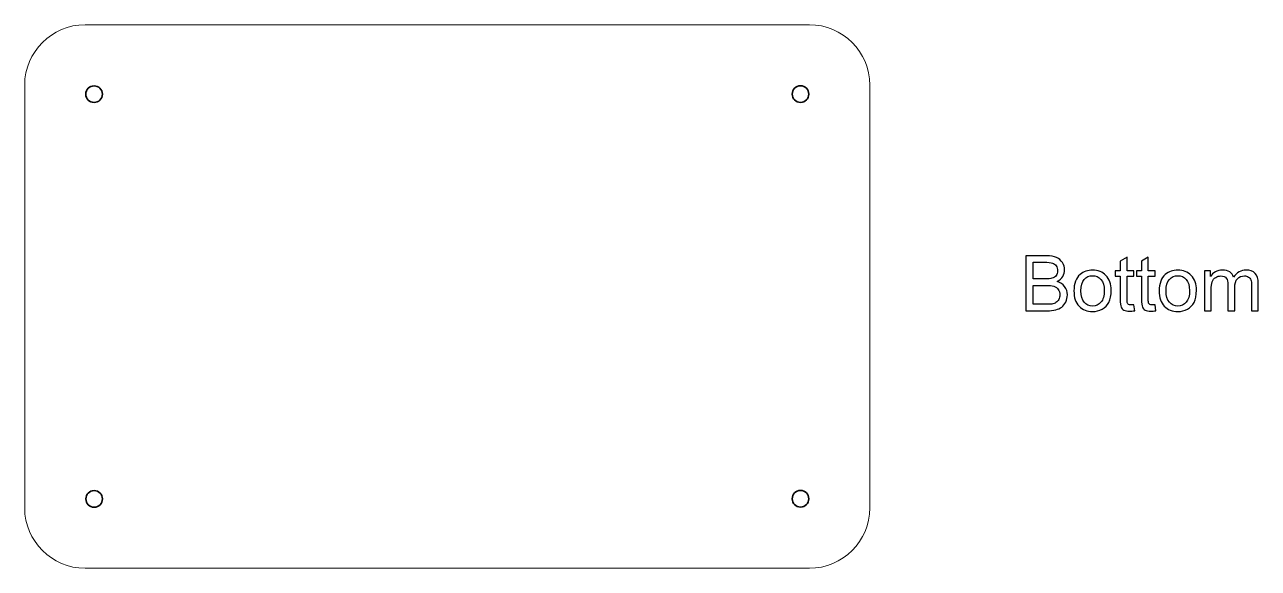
# Model space of a CAD drawing. Header units: millimetres. Extents: x 198 to 2216, y -826 to 151.
# Drawn here: x 250.6 to 659.3, y -444.3 to -264.3 of the extents above; entities that cross this region are included whole.
import ezdxf

# ---------------------------------------------------------------- set-up
doc = ezdxf.new("R2010")
doc.units = ezdxf.units.MM
doc.header["$MEASUREMENT"] = 0
doc.layers.add('Layer 1', color=7, linetype='Continuous')

msp = doc.modelspace()

# ---------------------------------------------------------------- linework, layer by layer
at = {"layer": 'Layer 1', "color": 250, "lineweight": 35}
for centre in [(273.5758, -287.31), (507.6253, -287.27), (273.6152, -421.335), (507.6253, -421.2695)]:
    msp.add_ellipse(centre, major_axis=(0, 2.75), ratio=1, dxfattribs=at)
at = {"layer": 'Layer 1', "color": 250, "lineweight": 18}
msp.add_open_spline([(270.5953, -264.3065), (270.5953, -264.3065), (510.5952, -264.3065), (510.5952, -264.3065), (521.5952, -264.3065), (530.5952, -273.3065), (530.5952, -284.3064), (530.5952, -284.3064), (530.5952, -424.3066), (530.5952, -424.3066), (530.5952, -435.3065), (521.5952, -444.3065), (510.5952, -444.3065), (510.5952, -444.3065), (270.5953, -444.3065), (270.5953, -444.3065), (259.5952, -444.3065), (250.5952, -435.3065), (250.5952, -424.3066), (250.5952, -424.3066), (250.5952, -284.3064), (250.5952, -284.3064), (250.5952, -273.3065), (259.5952, -264.3065), (270.5953, -264.3065)], degree=3, knots=[0, 0, 0, 0, 0.125, 0.125, 0.125, 0.25, 0.25, 0.25, 0.375, 0.375, 0.375, 0.5, 0.5, 0.5, 0.625, 0.625, 0.625, 0.75, 0.75, 0.75, 0.875, 0.875, 0.875, 1, 1, 1, 1], dxfattribs=at)
at = {"layer": 'Layer 1', "color": 250}
for points, knots in [([(582.2857, -359.0247), (582.2857, -359.0247), (582.2857, -340.8383), (582.2857, -340.8383), (582.2857, -340.8383), (589.1098, -340.8383), (589.1098, -340.8383), (590.4984, -340.8383), (591.6117, -341.0203), (592.4542, -341.3886), (593.2924, -341.7569), (593.9485, -342.3242), (594.4227, -343.0904), (594.901, -343.8524), (595.1381, -344.6525), (595.1381, -345.4907), (595.1381, -346.2654), (594.9264, -346.9978), (594.5073, -347.6836), (594.0882, -348.3694), (593.4532, -348.924), (592.6023, -349.3473), (593.703, -349.669), (594.5497, -350.2194), (595.1381, -350.9983), (595.7308, -351.773), (596.0271, -352.6916), (596.0271, -353.75), (596.0271, -354.6051), (595.8451, -355.3967), (595.4852, -356.1291), (595.1254, -356.8615), (594.6809, -357.4245), (594.1517, -357.8224), (593.6226, -358.2161), (592.9579, -358.5167), (592.1621, -358.7199), (591.362, -358.9231), (590.3841, -359.0247), (589.2241, -359.0247), (589.2241, -359.0247), (582.2857, -359.0247), (582.2857, -359.0247)], [0, 0, 0, 0, 0.07142857, 0.07142857, 0.07142857, 0.14285714, 0.14285714, 0.14285714, 0.21428571, 0.21428571, 0.21428571, 0.28571429, 0.28571429, 0.28571429, 0.35714286, 0.35714286, 0.35714286, 0.42857143, 0.42857143, 0.42857143, 0.5, 0.5, 0.5, 0.57142857, 0.57142857, 0.57142857, 0.64285714, 0.64285714, 0.64285714, 0.71428571, 0.71428571, 0.71428571, 0.78571429, 0.78571429, 0.78571429, 0.85714286, 0.85714286, 0.85714286, 0.92857143, 0.92857143, 0.92857143, 1, 1, 1, 1]), ([(584.6987, -348.4837), (584.6987, -348.4837), (588.6315, -348.4837), (588.6315, -348.4837), (589.6983, -348.4837), (590.4645, -348.4117), (590.9259, -348.272), (591.5398, -348.09), (592.0012, -347.7852), (592.3102, -347.3619), (592.6193, -346.9385), (592.7759, -346.4094), (592.7759, -345.7701), (592.7759, -345.1648), (592.632, -344.6314), (592.3399, -344.1742), (592.052, -343.7127), (591.6371, -343.3952), (591.0995, -343.2259), (590.5619, -343.0566), (589.639, -342.9719), (588.3351, -342.9719), (588.3351, -342.9719), (584.6987, -342.9719), (584.6987, -342.9719), (584.6987, -342.9719), (584.6987, -348.4837), (584.6987, -348.4837)], [0, 0, 0, 0, 0.11111111, 0.11111111, 0.11111111, 0.22222222, 0.22222222, 0.22222222, 0.33333333, 0.33333333, 0.33333333, 0.44444444, 0.44444444, 0.44444444, 0.55555556, 0.55555556, 0.55555556, 0.66666667, 0.66666667, 0.66666667, 0.77777778, 0.77777778, 0.77777778, 0.88888889, 0.88888889, 0.88888889, 1, 1, 1, 1]), ([(618.0277, -357.0308), (618.0277, -357.0308), (618.3325, -359.0035), (618.3325, -359.0035), (617.706, -359.1348), (617.1429, -359.2025), (616.6519, -359.2025), (615.8433, -359.2025), (615.2168, -359.0755), (614.768, -358.8173), (614.3235, -358.559), (614.0103, -358.2246), (613.8282, -357.8055), (613.6462, -357.3864), (613.5573, -356.5059), (613.5573, -355.1639), (613.5573, -355.1639), (613.5573, -347.5693), (613.5573, -347.5693), (613.5573, -347.5693), (611.9063, -347.5693), (611.9063, -347.5693), (611.9063, -347.5693), (611.9063, -345.8421), (611.9063, -345.8421), (611.9063, -345.8421), (613.5573, -345.8421), (613.5573, -345.8421), (613.5573, -345.8421), (613.5573, -342.5824), (613.5573, -342.5824), (613.5573, -342.5824), (615.7925, -341.2405), (615.7925, -341.2405), (615.7925, -341.2405), (615.7925, -345.8421), (615.7925, -345.8421), (615.7925, -345.8421), (618.0277, -345.8421), (618.0277, -345.8421), (618.0277, -345.8421), (618.0277, -347.5693), (618.0277, -347.5693), (618.0277, -347.5693), (615.7925, -347.5693), (615.7925, -347.5693), (615.7925, -347.5693), (615.7925, -355.2909), (615.7925, -355.2909), (615.7925, -355.9301), (615.8306, -356.3408), (615.911, -356.5228), (615.9872, -356.7048), (616.1142, -356.8488), (616.292, -356.9588), (616.4698, -357.0647), (616.7238, -357.1197), (617.054, -357.1197), (617.2996, -357.1197), (617.6255, -357.0901), (618.0277, -357.0308)], [0, 0, 0, 0, 0.05, 0.05, 0.05, 0.1, 0.1, 0.1, 0.15, 0.15, 0.15, 0.2, 0.2, 0.2, 0.25, 0.25, 0.25, 0.3, 0.3, 0.3, 0.35, 0.35, 0.35, 0.4, 0.4, 0.4, 0.45, 0.45, 0.45, 0.5, 0.5, 0.5, 0.55, 0.55, 0.55, 0.6, 0.6, 0.6, 0.65, 0.65, 0.65, 0.7, 0.7, 0.7, 0.75, 0.75, 0.75, 0.8, 0.8, 0.8, 0.85, 0.85, 0.85, 0.9, 0.9, 0.9, 0.95, 0.95, 0.95, 1, 1, 1, 1]), ([(625.0847, -357.0308), (625.0847, -357.0308), (625.3895, -359.0035), (625.3895, -359.0035), (624.763, -359.1348), (624.1999, -359.2025), (623.7089, -359.2025), (622.9003, -359.2025), (622.2738, -359.0755), (621.825, -358.8173), (621.3805, -358.559), (621.0673, -358.2246), (620.8852, -357.8055), (620.7032, -357.3864), (620.6143, -356.5059), (620.6143, -355.1639), (620.6143, -355.1639), (620.6143, -347.5693), (620.6143, -347.5693), (620.6143, -347.5693), (618.9633, -347.5693), (618.9633, -347.5693), (618.9633, -347.5693), (618.9633, -345.8421), (618.9633, -345.8421), (618.9633, -345.8421), (620.6143, -345.8421), (620.6143, -345.8421), (620.6143, -345.8421), (620.6143, -342.5824), (620.6143, -342.5824), (620.6143, -342.5824), (622.8495, -341.2405), (622.8495, -341.2405), (622.8495, -341.2405), (622.8495, -345.8421), (622.8495, -345.8421), (622.8495, -345.8421), (625.0847, -345.8421), (625.0847, -345.8421), (625.0847, -345.8421), (625.0847, -347.5693), (625.0847, -347.5693), (625.0847, -347.5693), (622.8495, -347.5693), (622.8495, -347.5693), (622.8495, -347.5693), (622.8495, -355.2909), (622.8495, -355.2909), (622.8495, -355.9301), (622.8876, -356.3408), (622.968, -356.5228), (623.0442, -356.7048), (623.1712, -356.8488), (623.349, -356.9588), (623.5268, -357.0647), (623.7808, -357.1197), (624.111, -357.1197), (624.3566, -357.1197), (624.6825, -357.0901), (625.0847, -357.0308)], [0, 0, 0, 0, 0.05, 0.05, 0.05, 0.1, 0.1, 0.1, 0.15, 0.15, 0.15, 0.2, 0.2, 0.2, 0.25, 0.25, 0.25, 0.3, 0.3, 0.3, 0.35, 0.35, 0.35, 0.4, 0.4, 0.4, 0.45, 0.45, 0.45, 0.5, 0.5, 0.5, 0.55, 0.55, 0.55, 0.6, 0.6, 0.6, 0.65, 0.65, 0.65, 0.7, 0.7, 0.7, 0.75, 0.75, 0.75, 0.8, 0.8, 0.8, 0.85, 0.85, 0.85, 0.9, 0.9, 0.9, 0.95, 0.95, 0.95, 1, 1, 1, 1]), ([(598.2115, -352.4334), (598.2115, -349.9992), (598.8888, -348.1958), (600.2477, -347.0232), (601.378, -346.0495), (602.7623, -345.5627), (604.3922, -345.5627), (606.1998, -345.5627), (607.6815, -346.1554), (608.8329, -347.3407), (609.9802, -348.5218), (610.5559, -350.1601), (610.5559, -352.2471), (610.5559, -353.9405), (610.3019, -355.2697), (609.7939, -356.2392), (609.2859, -357.2086), (608.5451, -357.9621), (607.5714, -358.4998), (606.602, -359.0374), (605.5394, -359.3041), (604.3922, -359.3041), (602.5464, -359.3041), (601.0563, -358.7157), (599.9175, -357.5346), (598.7788, -356.3535), (598.2115, -354.6517), (598.2115, -352.4334)], [0, 0, 0, 0, 0.11111111, 0.11111111, 0.11111111, 0.22222222, 0.22222222, 0.22222222, 0.33333333, 0.33333333, 0.33333333, 0.44444444, 0.44444444, 0.44444444, 0.55555556, 0.55555556, 0.55555556, 0.66666667, 0.66666667, 0.66666667, 0.77777778, 0.77777778, 0.77777778, 0.88888889, 0.88888889, 0.88888889, 1, 1, 1, 1]), ([(626.4521, -352.4334), (626.4521, -349.9992), (627.1294, -348.1958), (628.4883, -347.0232), (629.6186, -346.0495), (631.0029, -345.5627), (632.6328, -345.5627), (634.4404, -345.5627), (635.9221, -346.1554), (637.0735, -347.3407), (638.2208, -348.5218), (638.7965, -350.1601), (638.7965, -352.2471), (638.7965, -353.9405), (638.5425, -355.2697), (638.0345, -356.2392), (637.5265, -357.2086), (636.7857, -357.9621), (635.812, -358.4998), (634.8426, -359.0374), (633.78, -359.3041), (632.6328, -359.3041), (630.787, -359.3041), (629.2969, -358.7157), (628.1581, -357.5346), (627.0194, -356.3535), (626.4521, -354.6517), (626.4521, -352.4334)], [0, 0, 0, 0, 0.11111111, 0.11111111, 0.11111111, 0.22222222, 0.22222222, 0.22222222, 0.33333333, 0.33333333, 0.33333333, 0.44444444, 0.44444444, 0.44444444, 0.55555556, 0.55555556, 0.55555556, 0.66666667, 0.66666667, 0.66666667, 0.77777778, 0.77777778, 0.77777778, 0.88888889, 0.88888889, 0.88888889, 1, 1, 1, 1]), ([(641.4169, -359.0247), (641.4169, -359.0247), (641.4169, -345.8421), (641.4169, -345.8421), (641.4169, -345.8421), (643.4235, -345.8421), (643.4235, -345.8421), (643.4235, -345.8421), (643.4235, -347.7048), (643.4235, -347.7048), (643.8341, -347.0613), (644.3845, -346.5406), (645.0703, -346.1511), (645.7561, -345.7574), (646.535, -345.5627), (647.4113, -345.5627), (648.385, -345.5627), (649.1851, -345.7659), (649.8074, -346.1681), (650.4297, -346.5745), (650.8699, -347.1375), (651.1239, -347.8656), (652.1738, -346.3289), (653.5327, -345.5627), (655.2091, -345.5627), (656.5214, -345.5627), (657.5332, -345.9225), (658.2359, -346.6464), (658.9429, -347.3703), (659.2985, -348.4837), (659.2985, -349.9865), (659.2985, -349.9865), (659.2985, -359.0247), (659.2985, -359.0247), (659.2985, -359.0247), (657.0633, -359.0247), (657.0633, -359.0247), (657.0633, -359.0247), (657.0633, -350.7274), (657.0633, -350.7274), (657.0633, -349.8384), (656.9871, -349.1949), (656.8432, -348.8012), (656.6992, -348.4075), (656.4368, -348.0942), (656.0515, -347.8529), (655.6705, -347.6116), (655.2218, -347.4931), (654.7096, -347.4931), (653.7782, -347.4931), (653.0078, -347.8021), (652.3939, -348.416), (651.7801, -349.034), (651.4753, -350.0204), (651.4753, -351.3751), (651.4753, -351.3751), (651.4753, -359.0247), (651.4753, -359.0247), (651.4753, -359.0247), (649.2401, -359.0247), (649.2401, -359.0247), (649.2401, -359.0247), (649.2401, -350.4691), (649.2401, -350.4691), (649.2401, -349.4785), (649.0581, -348.7335), (648.694, -348.2382), (648.3299, -347.7429), (647.733, -347.4931), (646.9075, -347.4931), (646.281, -347.4931), (645.701, -347.6582), (645.1676, -347.9884), (644.6342, -348.3186), (644.249, -348.8012), (644.0077, -349.4404), (643.7706, -350.0754), (643.6521, -350.9941), (643.6521, -352.1921), (643.6521, -352.1921), (643.6521, -359.0247), (643.6521, -359.0247), (643.6521, -359.0247), (641.4169, -359.0247), (641.4169, -359.0247)], [0, 0, 0, 0, 0.03571429, 0.03571429, 0.03571429, 0.07142857, 0.07142857, 0.07142857, 0.10714286, 0.10714286, 0.10714286, 0.14285714, 0.14285714, 0.14285714, 0.17857143, 0.17857143, 0.17857143, 0.21428571, 0.21428571, 0.21428571, 0.25, 0.25, 0.25, 0.28571429, 0.28571429, 0.28571429, 0.32142857, 0.32142857, 0.32142857, 0.35714286, 0.35714286, 0.35714286, 0.39285714, 0.39285714, 0.39285714, 0.42857143, 0.42857143, 0.42857143, 0.46428571, 0.46428571, 0.46428571, 0.5, 0.5, 0.5, 0.53571429, 0.53571429, 0.53571429, 0.57142857, 0.57142857, 0.57142857, 0.60714286, 0.60714286, 0.60714286, 0.64285714, 0.64285714, 0.64285714, 0.67857143, 0.67857143, 0.67857143, 0.71428571, 0.71428571, 0.71428571, 0.75, 0.75, 0.75, 0.78571429, 0.78571429, 0.78571429, 0.82142857, 0.82142857, 0.82142857, 0.85714286, 0.85714286, 0.85714286, 0.89285714, 0.89285714, 0.89285714, 0.92857143, 0.92857143, 0.92857143, 0.96428571, 0.96428571, 0.96428571, 1, 1, 1, 1]), ([(584.6987, -356.8911), (584.6987, -356.8911), (589.2284, -356.8911), (589.2284, -356.8911), (590.0073, -356.8911), (590.5534, -356.8615), (590.8709, -356.8022), (591.4212, -356.7048), (591.8869, -356.5397), (592.2594, -356.3069), (592.632, -356.0741), (592.9368, -355.7354), (593.1781, -355.2909), (593.4194, -354.8464), (593.5379, -354.3342), (593.5379, -353.7542), (593.5379, -353.0726), (593.3643, -352.4842), (593.013, -351.9804), (592.6658, -351.4767), (592.1832, -351.1253), (591.5652, -350.9221), (590.9513, -350.7189), (590.0623, -350.6173), (588.9066, -350.6173), (588.9066, -350.6173), (584.6987, -350.6173), (584.6987, -350.6173), (584.6987, -350.6173), (584.6987, -356.8911), (584.6987, -356.8911)], [0, 0, 0, 0, 0.1, 0.1, 0.1, 0.2, 0.2, 0.2, 0.3, 0.3, 0.3, 0.4, 0.4, 0.4, 0.5, 0.5, 0.5, 0.6, 0.6, 0.6, 0.7, 0.7, 0.7, 0.8, 0.8, 0.8, 0.9, 0.9, 0.9, 1, 1, 1, 1]), ([(600.4975, -352.4376), (600.4975, -354.1225), (600.8658, -355.384), (601.6024, -356.218), (602.3432, -357.0562), (603.2703, -357.4753), (604.3922, -357.4753), (605.5013, -357.4753), (606.4242, -357.0562), (607.165, -356.2138), (607.9016, -355.3713), (608.2699, -354.0886), (608.2699, -352.3657), (608.2699, -350.7401), (607.8974, -349.5082), (607.1565, -348.6742), (606.4157, -347.836), (605.4928, -347.4169), (604.3922, -347.4169), (603.2703, -347.4169), (602.3432, -347.8318), (601.6024, -348.6657), (600.8658, -349.4997), (600.4975, -350.757), (600.4975, -352.4376)], [0, 0, 0, 0, 0.125, 0.125, 0.125, 0.25, 0.25, 0.25, 0.375, 0.375, 0.375, 0.5, 0.5, 0.5, 0.625, 0.625, 0.625, 0.75, 0.75, 0.75, 0.875, 0.875, 0.875, 1, 1, 1, 1]), ([(628.7381, -352.4376), (628.7381, -354.1225), (629.1064, -355.384), (629.843, -356.218), (630.5838, -357.0562), (631.5109, -357.4753), (632.6328, -357.4753), (633.7419, -357.4753), (634.6648, -357.0562), (635.4056, -356.2138), (636.1422, -355.3713), (636.5105, -354.0886), (636.5105, -352.3657), (636.5105, -350.7401), (636.138, -349.5082), (635.3971, -348.6742), (634.6563, -347.836), (633.7334, -347.4169), (632.6328, -347.4169), (631.5109, -347.4169), (630.5838, -347.8318), (629.843, -348.6657), (629.1064, -349.4997), (628.7381, -350.757), (628.7381, -352.4376)], [0, 0, 0, 0, 0.125, 0.125, 0.125, 0.25, 0.25, 0.25, 0.375, 0.375, 0.375, 0.5, 0.5, 0.5, 0.625, 0.625, 0.625, 0.75, 0.75, 0.75, 0.875, 0.875, 0.875, 1, 1, 1, 1])]:
    msp.add_open_spline(points, degree=3, knots=knots, dxfattribs=at)

doc.saveas('drawing.dxf')
